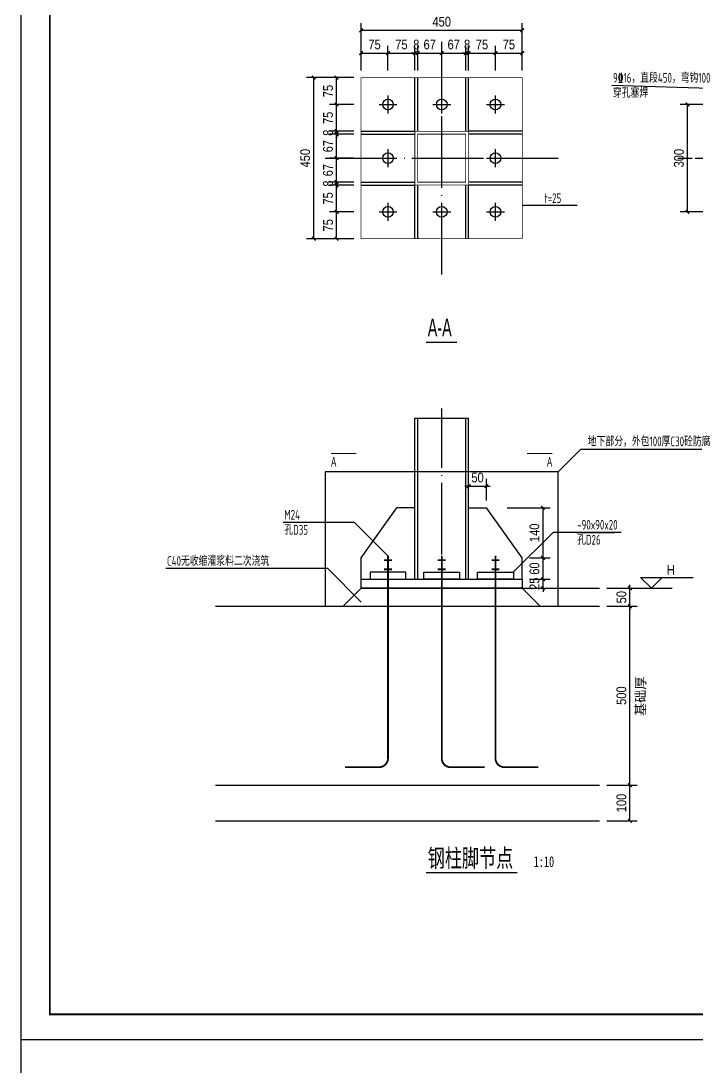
# Model space of a CAD drawing. Extents: x -40040 to 35635, y -182662 to -38118.
# Drawn here: x -8997 to -7109, y -167398 to -164475 of the extents above; entities that cross this region are included whole.
import ezdxf

# ---------------------------------------------------------------- set-up
doc = ezdxf.new("R2010")
doc.units = 0
doc.header["$LTSCALE"] = 1000
doc.header["$MEASUREMENT"] = 0
doc.linetypes.add('DOTE', pattern=[2.42, 2, -0.2, 0.02, -0.2])
doc.layers.add('_0', color=7, linetype='Continuous', lineweight=25)
for name, color, linetype in [('A-ANNO-NOTE', 4, 'Continuous'), ('A-FURN-PATT-251', 251, 'Continuous'), ('AXIS', 3, 'Continuous'), ('GL', 131, 'Continuous'), ('JC', 7, 'Continuous'), ('核对', 2, 'Continuous')]:
    doc.layers.add(name, color=color, linetype=linetype)
doc.layers.add('A-ANNO-NPLT', color=250, linetype='Continuous', plot=False)
doc.styles.add('DIM_T3', font='ARIALN.TTF')
doc.styles.get("Standard").update_dxf_attribs({"font": 'tssdengs.shx', "width": 0.7, "bigfont": 'tssdchn.shx'})
doc.styles.add('黑体', font='', dxfattribs={"width": 0.7})
doc.styles.get('黑体').set_extended_font_data('SimHei')
doc.dimstyles.new('_TCH_ARCH&&10', dxfattribs={"dimtxt": 27.062236, "dimasz": 10, "dimexe": 20, "dimexo": 20, "dimgap": 10, "dimtad": 1, "dimdec": 0, "dimzin": 0, "dimdsep": 46, "dimtxsty": 'DIM_T3', "dimblk": 'ARCHTICK', "dimcen": 0.09, "dimclrd": 6, "dimclre": 6, "dimclrt": 6, "dimazin": 2, "dimtfac": 1, "dimtdec": 0, "dimtix": 1, "dimtmove": 2, "dimatfit": 3, "dimfxl": 100, "dimfxlon": 1, "dimtolj": 1, "dimtzin": 0, "dimarcsym": 0})

# ---------------------------------------------------------------- blocks, each defined once
blk = doc.blocks.new('D24')
at = {"layer": 'JC', "color": 2}
for p, q in [((15192.3, -138751.8), (15192.3, -138701.8)), ((15167.3, -138726.8), (15217.3, -138726.8))]:
    blk.add_line(p, q, dxfattribs=at)
blk.add_circle((15192.3, -138726.8), 15, dxfattribs=at)
blk = doc.blocks.new('_ArchTick')
at = {"color": 0, "linetype": 'ByBlock', "const_width": 0.4}
blk.add_lwpolyline([(-0.5, -0.5), (0.5, 0.5)], dxfattribs=at)
blk = doc.blocks.new('*D48')
at = {"layer": 'Defpoints', "color": 0, "transparency": 16777216}
for p in [(-7972.3, -164564.6), (-8047.3, -164633.2), (-7972.3, -164633.2)]:
    blk.add_point(p, dxfattribs=at)
at = {"layer": 'JC', "color": 6, "lineweight": -2, "transparency": 16777216}
for p, q in [((-8047.3, -164613.2), (-8047.3, -164544.6)), ((-7972.3, -164613.2), (-7972.3, -164544.6)), ((-8047.3, -164564.6), (-7972.3, -164564.6))]:
    blk.add_line(p, q, dxfattribs=at)
at = {"layer": 'JC', "color": 6, "lineweight": -2, "transparency": 16777216, "xscale": 10, "yscale": 10, "zscale": 10, "rotation": 180}
blk.add_blockref('_ArchTick', (-8047.3, -164564.6), dxfattribs=at)
at = {"layer": 'JC', "color": 6, "lineweight": -2, "transparency": 16777216, "xscale": 10, "yscale": 10, "zscale": 10}
blk.add_blockref('_ArchTick', (-7972.3, -164564.6), dxfattribs=at)
at = {"layer": 'JC', "color": 6, "transparency": 16777216, "insert": (-8009.8, -164540.9), "char_height": 27.06, "attachment_point": 5, "style": 'DIM_T3'}
blk.add_mtext('\\A1;75', dxfattribs=at)
blk = doc.blocks.new('*D49')
at = {"layer": 'Defpoints', "color": 0, "transparency": 16777216}
for p in [(-7897.3, -164564.6), (-7972.3, -164633.2), (-7897.3, -164633.2)]:
    blk.add_point(p, dxfattribs=at)
at = {"layer": 'JC', "color": 6, "lineweight": -2, "transparency": 16777216}
for p, q in [((-7972.3, -164613.2), (-7972.3, -164544.6)), ((-7897.3, -164613.2), (-7897.3, -164544.6)), ((-7972.3, -164564.6), (-7897.3, -164564.6))]:
    blk.add_line(p, q, dxfattribs=at)
at = {"layer": 'JC', "color": 6, "lineweight": -2, "transparency": 16777216, "xscale": 10, "yscale": 10, "zscale": 10, "rotation": 180}
blk.add_blockref('_ArchTick', (-7972.3, -164564.6), dxfattribs=at)
at = {"layer": 'JC', "color": 6, "lineweight": -2, "transparency": 16777216, "xscale": 10, "yscale": 10, "zscale": 10}
blk.add_blockref('_ArchTick', (-7897.3, -164564.6), dxfattribs=at)
at = {"layer": 'JC', "color": 6, "transparency": 16777216, "insert": (-7934.8, -164540.9), "char_height": 27.06, "attachment_point": 5, "style": 'DIM_T3'}
blk.add_mtext('\\A1;75', dxfattribs=at)
blk = doc.blocks.new('*D50')
at = {"layer": 'Defpoints', "color": 0, "transparency": 16777216}
for p in [(-7889.3, -164564.6), (-7897.3, -164633.2), (-7889.3, -164633.2)]:
    blk.add_point(p, dxfattribs=at)
at = {"layer": 'JC', "color": 6, "lineweight": -2, "transparency": 16777216}
for p, q in [((-7897.3, -164613.2), (-7897.3, -164544.6)), ((-7889.3, -164613.2), (-7889.3, -164544.6)), ((-7897.3, -164564.6), (-7907.3, -164564.6)), ((-7897.3, -164564.6), (-7889.3, -164564.6)), ((-7889.3, -164564.6), (-7879.3, -164564.6))]:
    blk.add_line(p, q, dxfattribs=at)
at = {"layer": 'JC', "color": 6, "lineweight": -2, "transparency": 16777216, "xscale": 10, "yscale": 10, "zscale": 10}
blk.add_blockref('_ArchTick', (-7897.3, -164564.6), dxfattribs=at)
at = {"layer": 'JC', "color": 6, "lineweight": -2, "transparency": 16777216, "xscale": 10, "yscale": 10, "zscale": 10, "rotation": 180}
blk.add_blockref('_ArchTick', (-7889.3, -164564.6), dxfattribs=at)
at = {"layer": 'JC', "color": 6, "transparency": 16777216, "insert": (-7893.3, -164540.8), "char_height": 27.06, "attachment_point": 5, "style": 'DIM_T3'}
blk.add_mtext('\\A1;8', dxfattribs=at)
blk = doc.blocks.new('*D51')
at = {"layer": 'Defpoints', "color": 0, "transparency": 16777216}
for p in [(-7822.3, -164564.6), (-7889.3, -164633.2), (-7822.3, -164633.2)]:
    blk.add_point(p, dxfattribs=at)
at = {"layer": 'JC', "color": 6, "lineweight": -2, "transparency": 16777216}
for p, q in [((-7889.3, -164613.2), (-7889.3, -164544.6)), ((-7822.3, -164613.2), (-7822.3, -164544.6)), ((-7889.3, -164564.6), (-7822.3, -164564.6))]:
    blk.add_line(p, q, dxfattribs=at)
at = {"layer": 'JC', "color": 6, "lineweight": -2, "transparency": 16777216, "xscale": 10, "yscale": 10, "zscale": 10, "rotation": 180}
blk.add_blockref('_ArchTick', (-7889.3, -164564.6), dxfattribs=at)
at = {"layer": 'JC', "color": 6, "lineweight": -2, "transparency": 16777216, "xscale": 10, "yscale": 10, "zscale": 10}
blk.add_blockref('_ArchTick', (-7822.3, -164564.6), dxfattribs=at)
at = {"layer": 'JC', "color": 6, "transparency": 16777216, "insert": (-7855.8, -164540.8), "char_height": 27.06, "attachment_point": 5, "style": 'DIM_T3'}
blk.add_mtext('\\A1;67', dxfattribs=at)
blk = doc.blocks.new('*D52')
at = {"layer": 'Defpoints', "color": 0, "transparency": 16777216}
for p in [(-7755.3, -164564.6), (-7822.3, -164633.2), (-7755.3, -164633.2)]:
    blk.add_point(p, dxfattribs=at)
at = {"layer": 'JC', "color": 6, "lineweight": -2, "transparency": 16777216}
for p, q in [((-7822.3, -164613.2), (-7822.3, -164544.6)), ((-7755.3, -164613.2), (-7755.3, -164544.6)), ((-7822.3, -164564.6), (-7755.3, -164564.6))]:
    blk.add_line(p, q, dxfattribs=at)
at = {"layer": 'JC', "color": 6, "lineweight": -2, "transparency": 16777216, "xscale": 10, "yscale": 10, "zscale": 10, "rotation": 180}
blk.add_blockref('_ArchTick', (-7822.3, -164564.6), dxfattribs=at)
at = {"layer": 'JC', "color": 6, "lineweight": -2, "transparency": 16777216, "xscale": 10, "yscale": 10, "zscale": 10}
blk.add_blockref('_ArchTick', (-7755.3, -164564.6), dxfattribs=at)
at = {"layer": 'JC', "color": 6, "transparency": 16777216, "insert": (-7788.8, -164540.8), "char_height": 27.06, "attachment_point": 5, "style": 'DIM_T3'}
blk.add_mtext('\\A1;67', dxfattribs=at)
blk = doc.blocks.new('*D53')
at = {"layer": 'Defpoints', "color": 0, "transparency": 16777216}
for p in [(-7747.3, -164564.6), (-7755.3, -164633.2), (-7747.3, -164633.2)]:
    blk.add_point(p, dxfattribs=at)
at = {"layer": 'JC', "color": 6, "lineweight": -2, "transparency": 16777216}
for p, q in [((-7755.3, -164613.2), (-7755.3, -164544.6)), ((-7747.3, -164613.2), (-7747.3, -164544.6)), ((-7755.3, -164564.6), (-7765.3, -164564.6)), ((-7755.3, -164564.6), (-7747.3, -164564.6)), ((-7747.3, -164564.6), (-7737.3, -164564.6))]:
    blk.add_line(p, q, dxfattribs=at)
at = {"layer": 'JC', "color": 6, "lineweight": -2, "transparency": 16777216, "xscale": 10, "yscale": 10, "zscale": 10}
blk.add_blockref('_ArchTick', (-7755.3, -164564.6), dxfattribs=at)
at = {"layer": 'JC', "color": 6, "lineweight": -2, "transparency": 16777216, "xscale": 10, "yscale": 10, "zscale": 10, "rotation": 180}
blk.add_blockref('_ArchTick', (-7747.3, -164564.6), dxfattribs=at)
at = {"layer": 'JC', "color": 6, "transparency": 16777216, "insert": (-7751.3, -164540.8), "char_height": 27.06, "attachment_point": 5, "style": 'DIM_T3'}
blk.add_mtext('\\A1;8', dxfattribs=at)
blk = doc.blocks.new('*D54')
at = {"layer": 'Defpoints', "color": 0, "transparency": 16777216}
for p in [(-7672.3, -164564.6), (-7747.3, -164633.2), (-7672.3, -164633.2)]:
    blk.add_point(p, dxfattribs=at)
at = {"layer": 'JC', "color": 6, "lineweight": -2, "transparency": 16777216}
for p, q in [((-7747.3, -164613.2), (-7747.3, -164544.6)), ((-7672.3, -164613.2), (-7672.3, -164544.6)), ((-7747.3, -164564.6), (-7672.3, -164564.6))]:
    blk.add_line(p, q, dxfattribs=at)
at = {"layer": 'JC', "color": 6, "lineweight": -2, "transparency": 16777216, "xscale": 10, "yscale": 10, "zscale": 10, "rotation": 180}
blk.add_blockref('_ArchTick', (-7747.3, -164564.6), dxfattribs=at)
at = {"layer": 'JC', "color": 6, "lineweight": -2, "transparency": 16777216, "xscale": 10, "yscale": 10, "zscale": 10}
blk.add_blockref('_ArchTick', (-7672.3, -164564.6), dxfattribs=at)
at = {"layer": 'JC', "color": 6, "transparency": 16777216, "insert": (-7709.8, -164540.9), "char_height": 27.06, "attachment_point": 5, "style": 'DIM_T3'}
blk.add_mtext('\\A1;75', dxfattribs=at)
blk = doc.blocks.new('*D55')
at = {"layer": 'Defpoints', "color": 0, "transparency": 16777216}
for p in [(-7597.3, -164564.6), (-7672.3, -164633.2), (-7597.3, -164633.2)]:
    blk.add_point(p, dxfattribs=at)
at = {"layer": 'JC', "color": 6, "lineweight": -2, "transparency": 16777216}
for p, q in [((-7672.3, -164613.2), (-7672.3, -164544.6)), ((-7597.3, -164613.2), (-7597.3, -164544.6)), ((-7672.3, -164564.6), (-7597.3, -164564.6))]:
    blk.add_line(p, q, dxfattribs=at)
at = {"layer": 'JC', "color": 6, "lineweight": -2, "transparency": 16777216, "xscale": 10, "yscale": 10, "zscale": 10, "rotation": 180}
blk.add_blockref('_ArchTick', (-7672.3, -164564.6), dxfattribs=at)
at = {"layer": 'JC', "color": 6, "lineweight": -2, "transparency": 16777216, "xscale": 10, "yscale": 10, "zscale": 10}
blk.add_blockref('_ArchTick', (-7597.3, -164564.6), dxfattribs=at)
at = {"layer": 'JC', "color": 6, "transparency": 16777216, "insert": (-7634.8, -164540.9), "char_height": 27.06, "attachment_point": 5, "style": 'DIM_T3'}
blk.add_mtext('\\A1;75', dxfattribs=at)
blk = doc.blocks.new('*D29')
at = {"layer": 'Defpoints', "color": 0, "transparency": 16777216}
for p in [(-7597.3, -164500.9), (-8047.3, -164633.2), (-7597.3, -164633.2)]:
    blk.add_point(p, dxfattribs=at)
at = {"layer": 'JC', "color": 6, "lineweight": -2, "transparency": 16777216}
for p, q in [((-8047.3, -164600.9), (-8047.3, -164480.9)), ((-7597.3, -164600.9), (-7597.3, -164480.9)), ((-8047.3, -164500.9), (-7597.3, -164500.9))]:
    blk.add_line(p, q, dxfattribs=at)
at = {"layer": 'JC', "color": 6, "lineweight": -2, "transparency": 16777216, "xscale": 10, "yscale": 10, "zscale": 10, "rotation": 180}
blk.add_blockref('_ArchTick', (-8047.3, -164500.9), dxfattribs=at)
at = {"layer": 'JC', "color": 6, "lineweight": -2, "transparency": 16777216, "xscale": 10, "yscale": 10, "zscale": 10}
blk.add_blockref('_ArchTick', (-7597.3, -164500.9), dxfattribs=at)
at = {"layer": 'JC', "color": 6, "transparency": 16777216, "insert": (-7822.3, -164477.1), "char_height": 27.06, "attachment_point": 5, "style": 'DIM_T3'}
blk.add_mtext('\\A1;450', dxfattribs=at)
blk = doc.blocks.new('*D31')
at = {"layer": 'Defpoints', "color": 0, "transparency": 16777216}
for p in [(-8115.8, -165008.2), (-8047.3, -165008.2), (-8047.3, -165083.2)]:
    blk.add_point(p, dxfattribs=at)
at = {"layer": 'JC', "color": 6, "lineweight": -2, "transparency": 16777216}
for p, q in [((-8067.3, -165008.2), (-8135.8, -165008.2)), ((-8115.8, -165083.2), (-8115.8, -165008.2)), ((-8067.3, -165083.2), (-8135.8, -165083.2))]:
    blk.add_line(p, q, dxfattribs=at)
at = {"layer": 'JC', "color": 6, "lineweight": -2, "transparency": 16777216, "xscale": 10, "yscale": 10, "zscale": 10}
for p, rotation in [((-8115.8, -165008.2), 90), ((-8115.8, -165083.2), 270)]:
    blk.add_blockref('_ArchTick', p, dxfattribs=dict(at, rotation=rotation))
at = {"layer": 'JC', "color": 6, "transparency": 16777216, "insert": (-8139.6, -165045.7), "char_height": 27.06, "attachment_point": 5, "rotation": 90, "style": 'DIM_T3'}
blk.add_mtext('\\A1;75', dxfattribs=at)
blk = doc.blocks.new('*D32')
at = {"layer": 'Defpoints', "color": 0, "transparency": 16777216}
for p in [(-8115.8, -164933.2), (-8047.3, -164933.2), (-8047.3, -165008.2)]:
    blk.add_point(p, dxfattribs=at)
at = {"layer": 'JC', "color": 6, "lineweight": -2, "transparency": 16777216}
for p, q in [((-8067.3, -164933.2), (-8135.8, -164933.2)), ((-8115.8, -165008.2), (-8115.8, -164933.2)), ((-8067.3, -165008.2), (-8135.8, -165008.2))]:
    blk.add_line(p, q, dxfattribs=at)
at = {"layer": 'JC', "color": 6, "lineweight": -2, "transparency": 16777216, "xscale": 10, "yscale": 10, "zscale": 10}
for p, rotation in [((-8115.8, -164933.2), 90), ((-8115.8, -165008.2), 270)]:
    blk.add_blockref('_ArchTick', p, dxfattribs=dict(at, rotation=rotation))
at = {"layer": 'JC', "color": 6, "transparency": 16777216, "insert": (-8139.6, -164970.7), "char_height": 27.06, "attachment_point": 5, "rotation": 90, "style": 'DIM_T3'}
blk.add_mtext('\\A1;75', dxfattribs=at)
blk = doc.blocks.new('*D33')
at = {"layer": 'Defpoints', "color": 0, "transparency": 16777216}
for p in [(-8115.8, -164925.2), (-8047.3, -164925.2), (-8047.3, -164933.2)]:
    blk.add_point(p, dxfattribs=at)
at = {"layer": 'JC', "color": 6, "lineweight": -2, "transparency": 16777216}
for p, q in [((-8067.3, -164925.2), (-8135.8, -164925.2)), ((-8115.8, -164925.2), (-8115.8, -164915.2)), ((-8115.8, -164933.2), (-8115.8, -164925.2)), ((-8067.3, -164933.2), (-8135.8, -164933.2)), ((-8115.8, -164933.2), (-8115.8, -164943.2))]:
    blk.add_line(p, q, dxfattribs=at)
at = {"layer": 'JC', "color": 6, "lineweight": -2, "transparency": 16777216, "xscale": 10, "yscale": 10, "zscale": 10}
for p, rotation in [((-8115.8, -164925.2), 270), ((-8115.8, -164933.2), 90)]:
    blk.add_blockref('_ArchTick', p, dxfattribs=dict(at, rotation=rotation))
at = {"layer": 'JC', "color": 6, "transparency": 16777216, "insert": (-8139.6, -164929.2), "char_height": 27.06, "attachment_point": 5, "rotation": 90, "style": 'DIM_T3'}
blk.add_mtext('\\A1;8', dxfattribs=at)
blk = doc.blocks.new('*D34')
at = {"layer": 'Defpoints', "color": 0, "transparency": 16777216}
for p in [(-8115.8, -164858.2), (-8047.3, -164858.2), (-8047.3, -164925.2)]:
    blk.add_point(p, dxfattribs=at)
at = {"layer": 'JC', "color": 6, "lineweight": -2, "transparency": 16777216}
for p, q in [((-8067.3, -164858.2), (-8135.8, -164858.2)), ((-8115.8, -164925.2), (-8115.8, -164858.2)), ((-8067.3, -164925.2), (-8135.8, -164925.2))]:
    blk.add_line(p, q, dxfattribs=at)
at = {"layer": 'JC', "color": 6, "lineweight": -2, "transparency": 16777216, "xscale": 10, "yscale": 10, "zscale": 10}
for p, rotation in [((-8115.8, -164858.2), 90), ((-8115.8, -164925.2), 270)]:
    blk.add_blockref('_ArchTick', p, dxfattribs=dict(at, rotation=rotation))
at = {"layer": 'JC', "color": 6, "transparency": 16777216, "insert": (-8139.6, -164891.7), "char_height": 27.06, "attachment_point": 5, "rotation": 90, "style": 'DIM_T3'}
blk.add_mtext('\\A1;67', dxfattribs=at)
blk = doc.blocks.new('*D35')
at = {"layer": 'Defpoints', "color": 0, "transparency": 16777216}
for p in [(-8115.8, -164791.2), (-8047.3, -164791.2), (-8047.3, -164858.2)]:
    blk.add_point(p, dxfattribs=at)
at = {"layer": 'JC', "color": 6, "lineweight": -2, "transparency": 16777216}
for p, q in [((-8067.3, -164791.2), (-8135.8, -164791.2)), ((-8115.8, -164858.2), (-8115.8, -164791.2)), ((-8067.3, -164858.2), (-8135.8, -164858.2))]:
    blk.add_line(p, q, dxfattribs=at)
at = {"layer": 'JC', "color": 6, "lineweight": -2, "transparency": 16777216, "xscale": 10, "yscale": 10, "zscale": 10}
for p, rotation in [((-8115.8, -164791.2), 90), ((-8115.8, -164858.2), 270)]:
    blk.add_blockref('_ArchTick', p, dxfattribs=dict(at, rotation=rotation))
at = {"layer": 'JC', "color": 6, "transparency": 16777216, "insert": (-8139.6, -164824.7), "char_height": 27.06, "attachment_point": 5, "rotation": 90, "style": 'DIM_T3'}
blk.add_mtext('\\A1;67', dxfattribs=at)
blk = doc.blocks.new('*D36')
at = {"layer": 'Defpoints', "color": 0, "transparency": 16777216}
for p in [(-8115.8, -164783.2), (-8047.3, -164783.2), (-8047.3, -164791.2)]:
    blk.add_point(p, dxfattribs=at)
at = {"layer": 'JC', "color": 6, "lineweight": -2, "transparency": 16777216}
for p, q in [((-8067.3, -164783.2), (-8135.8, -164783.2)), ((-8115.8, -164783.2), (-8115.8, -164773.2)), ((-8115.8, -164791.2), (-8115.8, -164783.2)), ((-8067.3, -164791.2), (-8135.8, -164791.2)), ((-8115.8, -164791.2), (-8115.8, -164801.2))]:
    blk.add_line(p, q, dxfattribs=at)
at = {"layer": 'JC', "color": 6, "lineweight": -2, "transparency": 16777216, "xscale": 10, "yscale": 10, "zscale": 10}
for p, rotation in [((-8115.8, -164783.2), 270), ((-8115.8, -164791.2), 90)]:
    blk.add_blockref('_ArchTick', p, dxfattribs=dict(at, rotation=rotation))
at = {"layer": 'JC', "color": 6, "transparency": 16777216, "insert": (-8139.6, -164787.2), "char_height": 27.06, "attachment_point": 5, "rotation": 90, "style": 'DIM_T3'}
blk.add_mtext('\\A1;8', dxfattribs=at)
blk = doc.blocks.new('*D37')
at = {"layer": 'Defpoints', "color": 0, "transparency": 16777216}
for p in [(-8115.8, -164708.2), (-8047.3, -164708.2), (-8047.3, -164783.2)]:
    blk.add_point(p, dxfattribs=at)
at = {"layer": 'JC', "color": 6, "lineweight": -2, "transparency": 16777216}
for p, q in [((-8067.3, -164708.2), (-8135.8, -164708.2)), ((-8115.8, -164783.2), (-8115.8, -164708.2)), ((-8067.3, -164783.2), (-8135.8, -164783.2))]:
    blk.add_line(p, q, dxfattribs=at)
at = {"layer": 'JC', "color": 6, "lineweight": -2, "transparency": 16777216, "xscale": 10, "yscale": 10, "zscale": 10}
for p, rotation in [((-8115.8, -164708.2), 90), ((-8115.8, -164783.2), 270)]:
    blk.add_blockref('_ArchTick', p, dxfattribs=dict(at, rotation=rotation))
at = {"layer": 'JC', "color": 6, "transparency": 16777216, "insert": (-8139.6, -164745.7), "char_height": 27.06, "attachment_point": 5, "rotation": 90, "style": 'DIM_T3'}
blk.add_mtext('\\A1;75', dxfattribs=at)
blk = doc.blocks.new('*D38')
at = {"layer": 'Defpoints', "color": 0, "transparency": 16777216}
for p in [(-8115.8, -164633.2), (-8047.3, -164633.2), (-8047.3, -164708.2)]:
    blk.add_point(p, dxfattribs=at)
at = {"layer": 'JC', "color": 6, "lineweight": -2, "transparency": 16777216}
for p, q in [((-8067.3, -164633.2), (-8135.8, -164633.2)), ((-8115.8, -164708.2), (-8115.8, -164633.2)), ((-8067.3, -164708.2), (-8135.8, -164708.2))]:
    blk.add_line(p, q, dxfattribs=at)
at = {"layer": 'JC', "color": 6, "lineweight": -2, "transparency": 16777216, "xscale": 10, "yscale": 10, "zscale": 10}
for p, rotation in [((-8115.8, -164633.2), 90), ((-8115.8, -164708.2), 270)]:
    blk.add_blockref('_ArchTick', p, dxfattribs=dict(at, rotation=rotation))
at = {"layer": 'JC', "color": 6, "transparency": 16777216, "insert": (-8139.6, -164670.7), "char_height": 27.06, "attachment_point": 5, "rotation": 90, "style": 'DIM_T3'}
blk.add_mtext('\\A1;75', dxfattribs=at)
blk = doc.blocks.new('*D39')
at = {"layer": 'Defpoints', "color": 0, "transparency": 16777216}
for p in [(-8179.6, -164633.2), (-8047.3, -164633.2), (-8047.3, -165083.2)]:
    blk.add_point(p, dxfattribs=at)
at = {"layer": 'JC', "color": 6, "lineweight": -2, "transparency": 16777216}
for p, q in [((-8079.6, -164633.2), (-8199.6, -164633.2)), ((-8179.6, -165083.2), (-8179.6, -164633.2)), ((-8079.6, -165083.2), (-8199.6, -165083.2))]:
    blk.add_line(p, q, dxfattribs=at)
at = {"layer": 'JC', "color": 6, "lineweight": -2, "transparency": 16777216, "xscale": 10, "yscale": 10, "zscale": 10}
for p, rotation in [((-8179.6, -164633.2), 90), ((-8179.6, -165083.2), 270)]:
    blk.add_blockref('_ArchTick', p, dxfattribs=dict(at, rotation=rotation))
at = {"layer": 'JC', "color": 6, "transparency": 16777216, "insert": (-8203.4, -164858.2), "char_height": 27.06, "attachment_point": 5, "rotation": 90, "style": 'DIM_T3'}
blk.add_mtext('\\A1;450', dxfattribs=at)
blk = doc.blocks.new('*D64')
at = {"layer": 'Defpoints', "color": 0, "transparency": 16777216}
for p in [(-7597.3, -166034.8), (-7539.4, -166034.8), (-7597.3, -166059.8)]:
    blk.add_point(p, dxfattribs=at)
at = {"layer": 'JC', "color": 6, "lineweight": -2, "transparency": 16777216}
for p, q in [((-7577.3, -166034.8), (-7519.4, -166034.8)), ((-7539.4, -166034.8), (-7539.4, -166024.8)), ((-7539.4, -166059.8), (-7539.4, -166034.8)), ((-7577.3, -166059.8), (-7519.4, -166059.8)), ((-7539.4, -166059.8), (-7539.4, -166069.8))]:
    blk.add_line(p, q, dxfattribs=at)
at = {"layer": 'JC', "color": 6, "lineweight": -2, "transparency": 16777216, "xscale": 10, "yscale": 10, "zscale": 10}
for p, rotation in [((-7539.4, -166034.8), 270), ((-7539.4, -166059.8), 90)]:
    blk.add_blockref('_ArchTick', p, dxfattribs=dict(at, rotation=rotation))
at = {"layer": 'JC', "color": 6, "transparency": 16777216, "insert": (-7563.2, -166047.3), "char_height": 27.06, "attachment_point": 5, "rotation": 90, "style": 'DIM_T3'}
blk.add_mtext('\\A1;25', dxfattribs=at)
blk = doc.blocks.new('*D65')
at = {"layer": 'Defpoints', "color": 0, "transparency": 16777216}
for p in [(-7597.3, -165974.8), (-7539.4, -165974.8), (-7597.3, -166034.8)]:
    blk.add_point(p, dxfattribs=at)
at = {"layer": 'JC', "color": 6, "lineweight": -2, "transparency": 16777216}
for p, q in [((-7577.3, -165974.8), (-7519.4, -165974.8)), ((-7539.4, -166034.8), (-7539.4, -165974.8)), ((-7577.3, -166034.8), (-7519.4, -166034.8))]:
    blk.add_line(p, q, dxfattribs=at)
at = {"layer": 'JC', "color": 6, "lineweight": -2, "transparency": 16777216, "xscale": 10, "yscale": 10, "zscale": 10}
for p, rotation in [((-7539.4, -165974.8), 90), ((-7539.4, -166034.8), 270)]:
    blk.add_blockref('_ArchTick', p, dxfattribs=dict(at, rotation=rotation))
at = {"layer": 'JC', "color": 6, "transparency": 16777216, "insert": (-7563.2, -166004.8), "char_height": 27.06, "attachment_point": 5, "rotation": 90, "style": 'DIM_T3'}
blk.add_mtext('\\A1;60', dxfattribs=at)
blk = doc.blocks.new('*D66')
at = {"layer": 'Defpoints', "color": 0, "transparency": 16777216}
for p in [(-7697.3, -165834.8), (-7539.4, -165834.8), (-7597.3, -165974.8)]:
    blk.add_point(p, dxfattribs=at)
at = {"layer": 'JC', "color": 6, "lineweight": -2, "transparency": 16777216}
for p, q in [((-7639.4, -165834.8), (-7519.4, -165834.8)), ((-7539.4, -165974.8), (-7539.4, -165834.8)), ((-7577.3, -165974.8), (-7519.4, -165974.8))]:
    blk.add_line(p, q, dxfattribs=at)
at = {"layer": 'JC', "color": 6, "lineweight": -2, "transparency": 16777216, "xscale": 10, "yscale": 10, "zscale": 10}
for p, rotation in [((-7539.4, -165834.8), 90), ((-7539.4, -165974.8), 270)]:
    blk.add_blockref('_ArchTick', p, dxfattribs=dict(at, rotation=rotation))
at = {"layer": 'JC', "color": 6, "transparency": 16777216, "insert": (-7563.2, -165904.8), "char_height": 27.06, "attachment_point": 5, "rotation": 90, "style": 'DIM_T3'}
blk.add_mtext('\\A1;140', dxfattribs=at)
blk = doc.blocks.new('*D67')
at = {"layer": 'Defpoints', "color": 0, "transparency": 16777216}
for p in [(-7697.3, -165774.5), (-7747.3, -165834.8), (-7697.3, -165834.8)]:
    blk.add_point(p, dxfattribs=at)
at = {"layer": 'JC', "color": 6, "lineweight": -2, "transparency": 16777216}
for p, q in [((-7747.3, -165774.5), (-7757.3, -165774.5)), ((-7747.3, -165814.8), (-7747.3, -165754.5)), ((-7747.3, -165774.5), (-7697.3, -165774.5)), ((-7697.3, -165814.8), (-7697.3, -165754.5)), ((-7697.3, -165774.5), (-7687.3, -165774.5))]:
    blk.add_line(p, q, dxfattribs=at)
at = {"layer": 'JC', "color": 6, "lineweight": -2, "transparency": 16777216, "xscale": 10, "yscale": 10, "zscale": 10}
blk.add_blockref('_ArchTick', (-7747.3, -165774.5), dxfattribs=at)
at = {"layer": 'JC', "color": 6, "lineweight": -2, "transparency": 16777216, "xscale": 10, "yscale": 10, "zscale": 10, "rotation": 180}
blk.add_blockref('_ArchTick', (-7697.3, -165774.5), dxfattribs=at)
at = {"layer": 'JC', "color": 6, "transparency": 16777216, "insert": (-7722.3, -165750.7), "char_height": 27.06, "attachment_point": 5, "style": 'DIM_T3'}
blk.add_mtext('\\A1;50', dxfattribs=at)
blk = doc.blocks.new('M24')
at = {"layer": 'JC', "color": 1, "const_width": 5}
blk.add_lwpolyline([(15492.3, -139762.8), (15492.3, -140328.4, 0.414214), (15517.3, -140353.4), (15612.3, -140353.4)], format="xyb", dxfattribs=at)
for points in [[(15481.4, -139774.7), (15503.1, -139774.7)], [(15481.4, -139800.5), (15503.1, -139800.5)]]:
    blk.add_lwpolyline(points, dxfattribs=at)
at = {"layer": 'JC', "color": 2}
blk.add_lwpolyline([(15492.3, -139828.4), (15492.3, -139787.1)], dxfattribs=at)
blk.add_lwpolyline([(15442.3, -139808.4), (15542.3, -139808.4), (15542.3, -139828.4), (15442.3, -139828.4)], close=True, dxfattribs=at)
blk = doc.blocks.new('*D68')
at = {"layer": 'Defpoints', "color": 0, "transparency": 16777216}
for p in [(-7381.6, -166609.8), (-7296.7, -166609.8), (-7381.6, -166709.8)]:
    blk.add_point(p, dxfattribs=at)
at = {"layer": 'JC', "color": 6, "lineweight": -2, "transparency": 16777216}
for p, q in [((-7361.6, -166609.8), (-7276.7, -166609.8)), ((-7296.7, -166709.8), (-7296.7, -166609.8)), ((-7361.6, -166709.8), (-7276.7, -166709.8))]:
    blk.add_line(p, q, dxfattribs=at)
at = {"layer": 'JC', "color": 6, "lineweight": -2, "transparency": 16777216, "xscale": 10, "yscale": 10, "zscale": 10}
for p, rotation in [((-7296.7, -166609.8), 90), ((-7296.7, -166709.8), 270)]:
    blk.add_blockref('_ArchTick', p, dxfattribs=dict(at, rotation=rotation))
at = {"layer": 'JC', "color": 6, "transparency": 16777216, "insert": (-7320.5, -166659.8), "char_height": 27.06, "attachment_point": 5, "rotation": 90, "style": 'DIM_T3'}
blk.add_mtext('\\A1;100', dxfattribs=at)
blk = doc.blocks.new('*D69')
at = {"layer": 'Defpoints', "color": 0, "transparency": 16777216}
for p in [(-7381.6, -166109.8), (-7296.7, -166109.8), (-7381.6, -166609.8)]:
    blk.add_point(p, dxfattribs=at)
at = {"layer": 'JC', "color": 6, "lineweight": -2, "transparency": 16777216}
for p, q in [((-7361.6, -166109.8), (-7276.7, -166109.8)), ((-7296.7, -166609.8), (-7296.7, -166109.8)), ((-7361.6, -166609.8), (-7276.7, -166609.8))]:
    blk.add_line(p, q, dxfattribs=at)
at = {"layer": 'JC', "color": 6, "lineweight": -2, "transparency": 16777216, "xscale": 10, "yscale": 10, "zscale": 10}
for p, rotation in [((-7296.7, -166109.8), 90), ((-7296.7, -166609.8), 270)]:
    blk.add_blockref('_ArchTick', p, dxfattribs=dict(at, rotation=rotation))
at = {"layer": 'JC', "color": 6, "transparency": 16777216, "insert": (-7320.5, -166359.8), "char_height": 27.06, "attachment_point": 5, "rotation": 90, "style": 'DIM_T3'}
blk.add_mtext('\\A1;500', dxfattribs=at)
blk = doc.blocks.new('*D70')
at = {"layer": 'Defpoints', "color": 0, "transparency": 16777216}
for p in [(-7381.6, -166059.8), (-7296.7, -166059.8), (-7381.6, -166109.8)]:
    blk.add_point(p, dxfattribs=at)
at = {"layer": 'JC', "color": 6, "lineweight": -2, "transparency": 16777216}
for p, q in [((-7361.6, -166059.8), (-7276.7, -166059.8)), ((-7296.7, -166059.8), (-7296.7, -166049.8)), ((-7296.7, -166109.8), (-7296.7, -166059.8)), ((-7361.6, -166109.8), (-7276.7, -166109.8)), ((-7296.7, -166109.8), (-7296.7, -166119.8))]:
    blk.add_line(p, q, dxfattribs=at)
at = {"layer": 'JC', "color": 6, "lineweight": -2, "transparency": 16777216, "xscale": 10, "yscale": 10, "zscale": 10}
for p, rotation in [((-7296.7, -166059.8), 270), ((-7296.7, -166109.8), 90)]:
    blk.add_blockref('_ArchTick', p, dxfattribs=dict(at, rotation=rotation))
at = {"layer": 'JC', "color": 6, "transparency": 16777216, "insert": (-7320.5, -166084.8), "char_height": 27.06, "attachment_point": 5, "rotation": 90, "style": 'DIM_T3'}
blk.add_mtext('\\A1;50', dxfattribs=at)
blk = doc.blocks.new('*D109')
at = {"layer": 'Defpoints', "color": 0, "transparency": 16777216}
for p in [(-7136.1, -164708.2), (-7064.1, -164708.2), (-7064.1, -165008.2)]:
    blk.add_point(p, dxfattribs=at)
at = {"layer": 'JC', "color": 6, "lineweight": -2, "transparency": 16777216}
for p, q in [((-7084.1, -164708.2), (-7156.1, -164708.2)), ((-7136.1, -165008.2), (-7136.1, -164708.2)), ((-7084.1, -165008.2), (-7156.1, -165008.2))]:
    blk.add_line(p, q, dxfattribs=at)
at = {"layer": 'JC', "color": 6, "lineweight": -2, "transparency": 16777216, "xscale": 10, "yscale": 10, "zscale": 10}
for p, rotation in [((-7136.1, -164708.2), 90), ((-7136.1, -165008.2), 270)]:
    blk.add_blockref('_ArchTick', p, dxfattribs=dict(at, rotation=rotation))
at = {"layer": 'JC', "color": 6, "transparency": 16777216, "insert": (-7159.9, -164858.2), "char_height": 27.06, "attachment_point": 5, "rotation": 90, "style": 'DIM_T3'}
blk.add_mtext('\\A1;300', dxfattribs=at)
blk = doc.blocks.new('tukuang 10')
at = {"layer": 'A-ANNO-NOTE', "const_width": 5.05, "flags": 128}
blk.add_lwpolyline([(-8916.3, -167250.2), (-3127.8, -167250.2), (-3127.8, -163191.2), (-8916.3, -163191.2)], close=True, dxfattribs=at)
at = {"layer": 'A-ANNO-NPLT'}
blk.add_lwpolyline([(-8997.1, -167320.9), (-3057.1, -167320.9), (-3057.1, -163120.4), (-8997.1, -163120.4)], close=True, dxfattribs=at)

msp = doc.modelspace()

# ---------------------------------------------------------------- linework, layer by layer
at = {"layer": 'A-FURN-PATT-251'}
for p, q in [((-8997.1, -38120.4), (-8997.1, -182662.1)), ((-7597.3, -164989.3), (-7444, -164989.3))]:
    msp.add_line(p, q, dxfattribs=at)
at = {"layer": 'AXIS', "color": 2, "linetype": 'DOTE', "ltscale": 0.1}
for p, q in [((-7822.3, -165183.2), (-7822.3, -164533.2)), ((-8147.3, -164858.2), (-7497.3, -164858.2)), ((-7822.3, -166207.4), (-7822.3, -165557.4))]:
    msp.add_line(p, q, dxfattribs=at)
at = {"layer": 'AXIS', "color": 2, "linetype": 'DOTE', "ltscale": 0.02}
msp.add_line((-7163.2, -164858.2), (-6513.2, -164858.2), dxfattribs=at)
at = {"layer": 'GL'}
for p, q in [((-7266.9, -166029.6), (-7120.2, -166029.6)), ((-7266.9, -166029.6), (-7236.9, -166059.6)), ((-7206.9, -166029.6), (-7236.9, -166059.6)), ((-7276.7, -166059.8), (-7178.9, -166059.8))]:
    msp.add_line(p, q, dxfattribs=at)
at = {"layer": 'GL', "color": 6, "const_width": 2}
for points in [[(-8047.3, -164633.2), (-7597.3, -164633.2), (-7597.3, -165083.2), (-8047.3, -165083.2)], [(-7897.3, -164783.2), (-7747.3, -164783.2), (-7747.3, -164933.2), (-7897.3, -164933.2)], [(-7889.3, -164791.2), (-7755.3, -164791.2), (-7755.3, -164925.2), (-7889.3, -164925.2)]]:
    msp.add_lwpolyline(points, close=True, dxfattribs=at)
at = {"layer": 'JC', "color": 2}
for p, q in [((-7897.3, -164783.2), (-7897.3, -164633.2)), ((-7889.3, -164783.2), (-7889.3, -164633.2)), ((-7755.3, -164783.2), (-7755.3, -164633.2)), ((-7747.3, -164783.2), (-7747.3, -164633.2)), ((-8047.3, -164783.2), (-7897.3, -164783.2)), ((-7597.3, -164783.2), (-7747.3, -164783.2)), ((-8047.3, -164791.2), (-7897.3, -164791.2)), ((-7597.3, -164791.2), (-7747.3, -164791.2)), ((-8047.3, -164925.2), (-7897.3, -164925.2)), ((-7597.3, -164925.2), (-7747.3, -164925.2)), ((-8047.3, -164933.2), (-7897.3, -164933.2)), ((-7897.3, -165083.2), (-7897.3, -164933.2)), ((-7889.3, -165083.2), (-7889.3, -164933.2)), ((-7755.3, -165083.2), (-7755.3, -164933.2)), ((-7747.3, -165083.2), (-7747.3, -164933.2)), ((-7597.3, -164933.2), (-7747.3, -164933.2)), ((-7897.3, -166034.8), (-7897.3, -165584.8)), ((-7897.3, -165584.8), (-7747.3, -165584.8)), ((-7889.3, -166034.8), (-7889.3, -165584.8)), ((-7755.3, -166034.8), (-7755.3, -165584.8)), ((-7747.3, -166034.8), (-7747.3, -165584.8)), ((-8047.3, -165974.8), (-7947.3, -165834.8)), ((-7897.3, -165834.8), (-7947.3, -165834.8)), ((-7747.3, -165834.8), (-7697.3, -165834.8)), ((-7597.3, -165974.8), (-7697.3, -165834.8)), ((-8047.3, -166034.8), (-8047.3, -165974.8)), ((-7597.3, -166034.8), (-7597.3, -165974.8)), ((-7747.3, -166034.8), (-7597.3, -166034.8)), ((-7597.3, -166034.8), (-7597.3, -166059.8)), ((-8047.3, -166059.8), (-8097.3, -166109.8)), ((-8047.3, -166059.8), (-7381.6, -166059.8)), ((-7597.3, -166059.8), (-7547.3, -166109.8)), ((-8454.1, -166109.8), (-7381.6, -166109.8)), ((-8454.1, -166609.8), (-7381.6, -166609.8)), ((-8454.1, -166709.8), (-7381.6, -166709.8))]:
    msp.add_line(p, q, dxfattribs=at)
at = {"layer": 'JC', "color": 6}
for p, q in [((-7031.7, -164664.7), (-7347.2, -164654.9)), ((-7865.3, -165371.9), (-7780.4, -165371.9)), ((-8065.8, -165875.8), (-8264.7, -165875.8)), ((-7972.3, -165969.3), (-8065.8, -165875.8)), ((-7622.3, -166014.8), (-7511, -165903.6)), ((-7321.1, -165903.6), (-7511, -165903.6)), ((-7447.1, -165903.6), (-7340, -165903.6)), ((-8140.3, -166004.8), (-8592.2, -166004.8)), ((-8046.8, -166098.3), (-8140.3, -166004.8)), ((-7865.3, -166854.2), (-7611.9, -166854.2))]:
    msp.add_line(p, q, dxfattribs=at)
at = {"layer": 'JC', "color": 6, "const_width": 3}
for points in [[(-8060.2, -165683.6), (-8131.2, -165683.6)], [(-7584.4, -165683.6), (-7513.3, -165683.6)]]:
    msp.add_lwpolyline(points, dxfattribs=at)
at = {"layer": 'JC', "color": 2}
msp.add_lwpolyline([(-7597.3, -166059.8), (-8047.3, -166059.8), (-8047.3, -166034.8), (-7597.3, -166034.8)], close=True, dxfattribs=at)
at = {"layer": '核对'}
for p, q in [((-7497.3, -165734.8), (-7433.4, -165671)), ((-7433.4, -165671), (-7096.2, -165671))]:
    msp.add_line(p, q, dxfattribs=at)
msp.add_lwpolyline([(-8147.3, -166109.8), (-7497.3, -166109.8), (-7497.3, -165734.8), (-8147.3, -165734.8)], close=True, dxfattribs=at)

# ---------------------------------------------------------------- block references
at = {"layer": '_0'}
msp.add_blockref('tukuang 10', (0, 0), dxfattribs=at)
at = {"layer": 'JC', "color": 2}
for name, p in [('D24', (-23164.5, -25981.4)), ('D24', (-23014.5, -25981.4)), ('D24', (-22864.5, -25981.4)), ('D24', (-23164.5, -26131.4)), ('D24', (-22864.5, -26131.4)), ('D24', (-23164.5, -26281.4)), ('D24', (-23014.5, -26281.4)), ('D24', (-22864.5, -26281.4)), ('M24', (-23314.5, -26206.4)), ('M24', (-23164.5, -26206.4))]:
    msp.add_blockref(name, p, dxfattribs=at)
at = {"layer": 'JC', "color": 2, "xscale": -1}
msp.add_blockref('M24', (7520, -26206.4), dxfattribs=at)

# ---------------------------------------------------------------- texts
at = {"layer": 'JC', "color": 6, "width": 0.7}
for s, height, p in [('9%%13216，直段450，弯钩100', 27.062, (-7344.2, -164647.2)), ('穿孔塞焊', 27.06, (-7344.2, -164689.3)), ('t=25', 27.06, (-7535.5, -164983.6)), ('M24', 27.06, (-8261.7, -165868.1)), ('孔D35', 27.06, (-8261.7, -165910.1)), ('-90x90x20', 27.06, (-7444.1, -165895.9)), ('孔D26', 27.06, (-7444.1, -165937.9)), ('C40无收缩灌浆料二次浇筑', 27.062, (-8589.1, -165997.1))]:
    msp.add_text(s, height=height, dxfattribs=at).set_placement(p)
for s, height, style, p in [('A-A', 50, 'DIM_T3', (-7861.2, -165356.2)), ('A', 27.1, 'DIM_T3', (-8131.1, -165720.1)), ('A', 27.1, 'DIM_T3', (-7528.3, -165720.1)), ('钢柱脚节点', 50, 'DIM_T3', (-7861.2, -166838.5)), ('1:10', 30, '黑体', (-7565.5, -166838.5))]:
    msp.add_text(s, height=height, dxfattribs=dict(at, style=style)).set_placement(p)
at = {"layer": 'JC', "color": 6, "style": 'DIM_T3'}
msp.add_text('H', height=27.1, dxfattribs=at).set_placement((-7193.7, -166022.1))
msp.add_text('基础厚', height=27.06, rotation=90, dxfattribs=at).set_placement((-7253.8, -166416.8))
at = {"layer": '核对', "width": 0.7}
msp.add_text('地下部分，外包100厚C30砼防腐', height=27.062, dxfattribs=at).set_placement((-7414.4, -165663))

# ---------------------------------------------------------------- dimensions: what is measured, and where the dimension line sits
at = {"layer": 'JC', "color": 2}
for base, p1, p2, picture, middle in [((-7597.3, -164500.9), (-8047.3, -164633.2), (-7597.3, -164633.2), '*D29', (-7822.3, -164477.1)), ((-7972.3, -164564.6), (-8047.3, -164633.2), (-7972.3, -164633.2), '*D48', (-8009.8, -164540.9)), ((-7897.3, -164564.6), (-7972.3, -164633.2), (-7897.3, -164633.2), '*D49', (-7934.8, -164540.9)), ((-7889.3, -164564.6), (-7897.3, -164633.2), (-7889.3, -164633.2), '*D50', (-7893.3, -164540.8)), ((-7822.3, -164564.6), (-7889.3, -164633.2), (-7822.3, -164633.2), '*D51', (-7855.8, -164540.8)), ((-7755.3, -164564.6), (-7822.3, -164633.2), (-7755.3, -164633.2), '*D52', (-7788.8, -164540.8)), ((-7747.3, -164564.6), (-7755.3, -164633.2), (-7747.3, -164633.2), '*D53', (-7751.3, -164540.8)), ((-7672.3, -164564.6), (-7747.3, -164633.2), (-7672.3, -164633.2), '*D54', (-7709.8, -164540.9)), ((-7597.3, -164564.6), (-7672.3, -164633.2), (-7597.3, -164633.2), '*D55', (-7634.8, -164540.9)), ((-7697.3, -165774.5), (-7747.3, -165834.8), (-7697.3, -165834.8), '*D67', (-7722.3, -165750.7))]:
    dim = msp.add_linear_dim(base=base, p1=p1, p2=p2, dimstyle='_TCH_ARCH&&10', dxfattribs=at)
    dim.commit()
    dim.dimension.update_dxf_attribs({"geometry": picture, "text_midpoint": middle})
for base, p1, p2, picture, middle in [((-8179.6, -164633.2), (-8047.3, -165083.2), (-8047.3, -164633.2), '*D39', (-8203.4, -164858.2)), ((-8115.8, -164633.2), (-8047.3, -164708.2), (-8047.3, -164633.2), '*D38', (-8139.6, -164670.7)), ((-8115.8, -164708.2), (-8047.3, -164783.2), (-8047.3, -164708.2), '*D37', (-8139.6, -164745.7)), ((-7136.1, -164708.2), (-7064.1, -165008.2), (-7064.1, -164708.2), '*D109', (-7159.9, -164858.2)), ((-8115.8, -164783.2), (-8047.3, -164791.2), (-8047.3, -164783.2), '*D36', (-8139.6, -164787.2)), ((-8115.8, -164791.2), (-8047.3, -164858.2), (-8047.3, -164791.2), '*D35', (-8139.6, -164824.7)), ((-8115.8, -164858.2), (-8047.3, -164925.2), (-8047.3, -164858.2), '*D34', (-8139.6, -164891.7)), ((-8115.8, -164925.2), (-8047.3, -164933.2), (-8047.3, -164925.2), '*D33', (-8139.6, -164929.2)), ((-8115.8, -164933.2), (-8047.3, -165008.2), (-8047.3, -164933.2), '*D32', (-8139.6, -164970.7)), ((-8115.8, -165008.2), (-8047.3, -165083.2), (-8047.3, -165008.2), '*D31', (-8139.6, -165045.7)), ((-7539.4, -165834.8), (-7597.3, -165974.8), (-7697.3, -165834.8), '*D66', (-7563.2, -165904.8)), ((-7539.4, -165974.8), (-7597.3, -166034.8), (-7597.3, -165974.8), '*D65', (-7563.2, -166004.8)), ((-7539.4, -166034.8), (-7597.3, -166059.8), (-7597.3, -166034.8), '*D64', (-7563.2, -166047.3)), ((-7296.7, -166059.8), (-7381.6, -166109.8), (-7381.6, -166059.8), '*D70', (-7320.5, -166084.8)), ((-7296.7, -166109.8), (-7381.6, -166609.8), (-7381.6, -166109.8), '*D69', (-7320.5, -166359.8)), ((-7296.7, -166609.8), (-7381.6, -166709.8), (-7381.6, -166609.8), '*D68', (-7320.5, -166659.8))]:
    dim = msp.add_linear_dim(base=base, p1=p1, p2=p2, angle=90, dimstyle='_TCH_ARCH&&10', dxfattribs=at)
    dim.commit()
    dim.dimension.update_dxf_attribs({"geometry": picture, "text_midpoint": middle})

doc.saveas('drawing.dxf')
